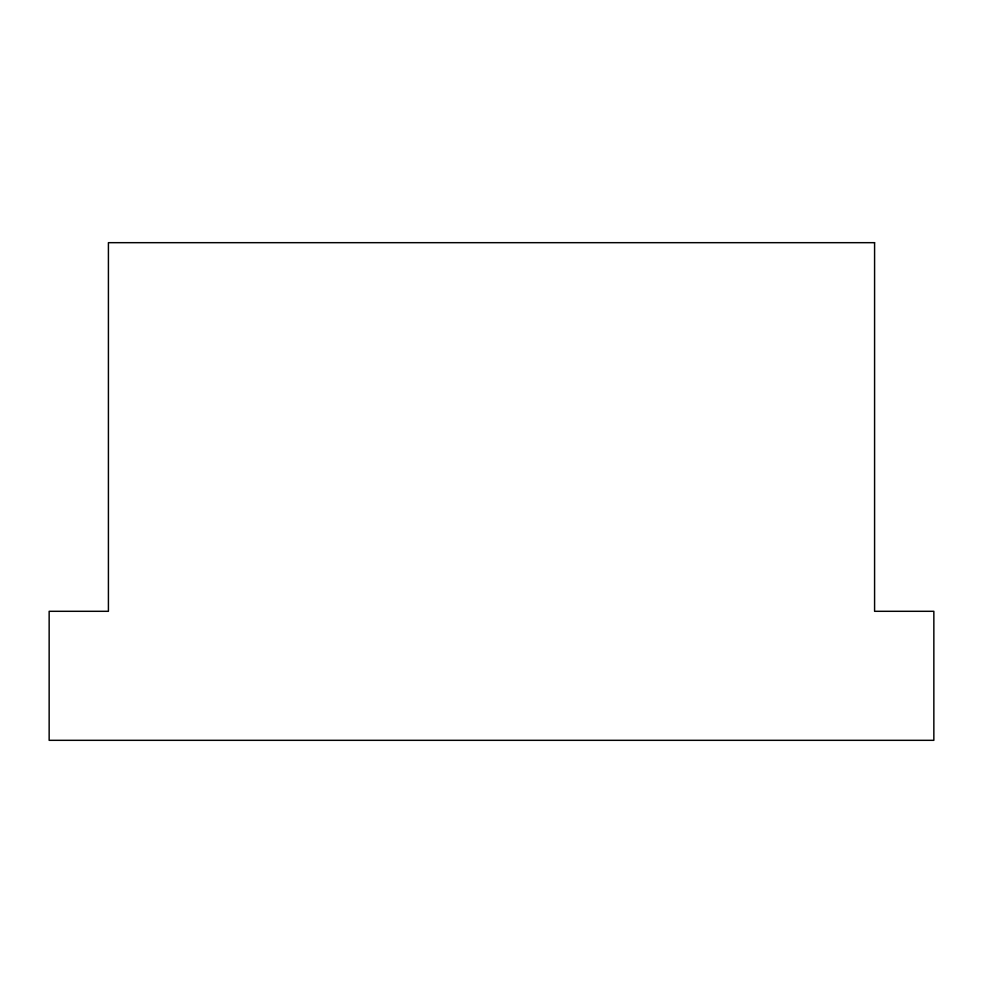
<?xml version="1.0" encoding="UTF-8"?>
<svg xmlns="http://www.w3.org/2000/svg" width="983" height="983" viewBox="0 0 983 983"><rect width="100%" height="100%" fill="white"/><g stroke="black" fill="none" stroke-linecap="round" stroke-linejoin="round"><path stroke-width="1.47" d="M874.587 242.678L108.413 242.678L108.413 611.303L49.15 611.303L49.15 740.322L933.85 740.322L933.85 611.303L874.587 611.303L874.587 242.678"/></g></svg>
